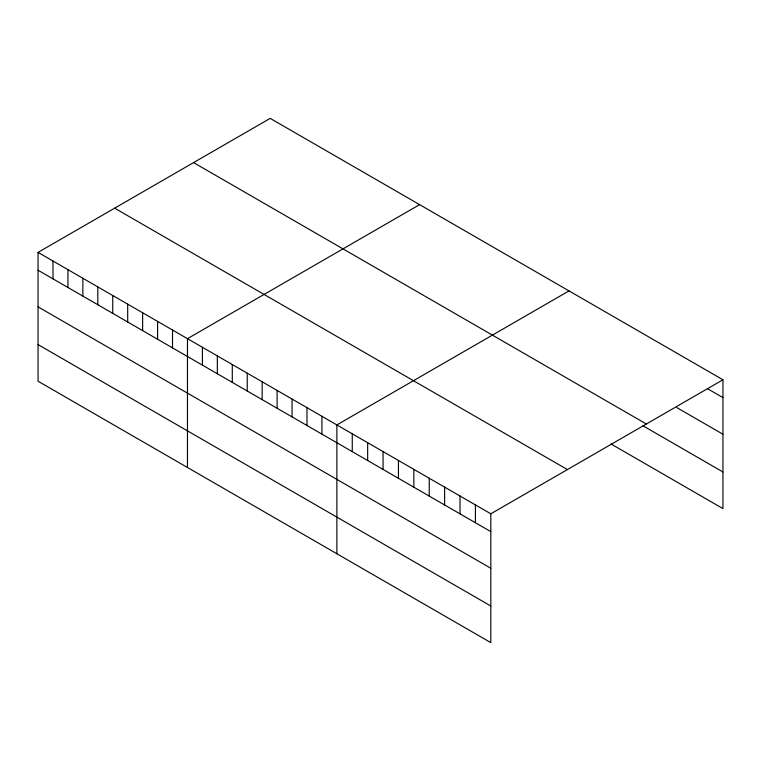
<?xml version="1.0" encoding="UTF-8"?>
<svg xmlns="http://www.w3.org/2000/svg" width="761" height="761" viewBox="0 0 761 761"><rect width="100%" height="100%" fill="white"/><g stroke="black" fill="none" stroke-linecap="round" stroke-linejoin="round"><path stroke-width="1.14" d="M38.05 252.395L490.816 513.799L490.816 642.626L38.05 381.223L38.05 252.395L270.184 118.374L722.95 379.777L722.95 508.605L611.083 444.015M419.596 204.642L187.463 338.664L187.463 467.482M569.009 290.902L336.876 424.923L336.876 553.751M490.816 513.799L722.95 379.777M707.559 388.719L722.95 397.613M676.767 407.573L722.95 434.236M193.579 162.607L646.346 424.001M642.902 425.76L722.95 471.972M114.654 208.172L567.421 469.575M38.05 270.231L490.816 531.635M38.05 306.864L490.816 568.258M38.05 344.6L490.816 605.994M475.416 504.914L475.416 522.75M460.025 496.02L460.025 513.856M444.633 487.135L444.633 504.971M429.233 478.25L429.233 496.086M413.841 469.366L413.841 487.192M398.45 460.472L398.45 478.308M383.059 451.587L383.059 469.423M367.658 442.702L367.658 460.529M352.267 433.808L352.267 451.644M321.932 416.296L321.932 434.131M306.987 407.668L306.987 425.504M292.053 399.04L292.053 416.876M277.109 390.422L277.109 408.257M262.165 381.794L262.165 399.63M247.23 373.166L247.23 391.002M232.286 364.538L232.286 382.374M217.342 355.91L217.342 373.746M202.407 347.292L202.407 365.118M172.519 330.036L172.519 347.872M157.584 321.408L157.584 339.244M142.64 312.781L142.64 330.616M127.696 304.153L127.696 321.989M112.752 295.534L112.752 313.361M97.817 286.907L97.817 304.742M82.873 278.279L82.873 296.115M67.929 269.651L67.929 287.487M52.994 261.023L52.994 278.859"/></g></svg>
